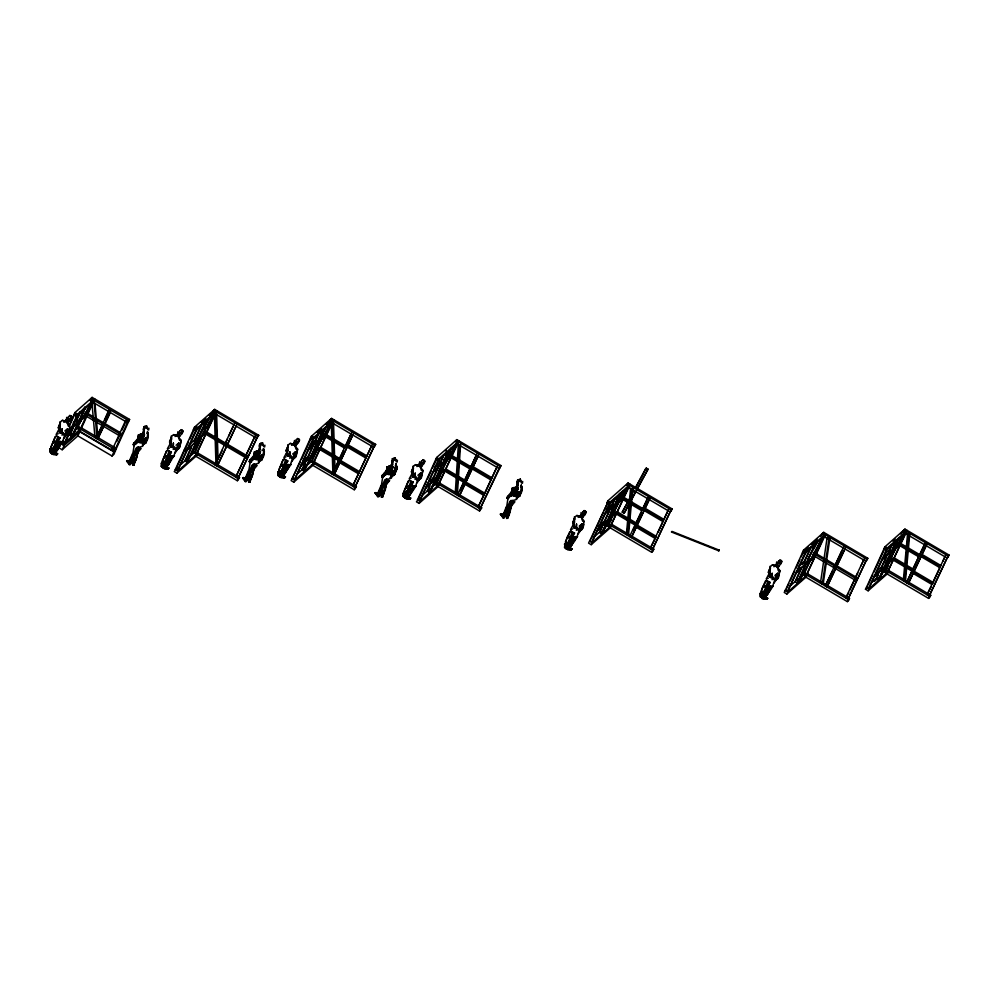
<?xml version="1.0" encoding="UTF-8"?>
<svg xmlns="http://www.w3.org/2000/svg" width="999" height="999" viewBox="0 0 999 999"><rect width="100%" height="100%" fill="white"/><g stroke="black" fill="none" stroke-linecap="round" stroke-linejoin="round"><path stroke-width="1.5" d="M56.468 453.171L56.893 454.695L51.836 453.933L52.31 453.071L55.407 452.634L57.667 453.783L56.893 454.695L53.109 454.595L52.31 453.071L52.335 450.087L56.131 442.894L55.257 441.883L56.131 442.894M170.767 460.039L168.519 464.785L166.808 464.348L166.196 465.359L166.658 466.995L168.931 468.069L168.157 468.981L164.373 468.881L163.599 464.373L167.382 457.167L166.521 456.168L167.382 457.167M281.556 476.298L284.278 476.273L284.69 477.797L279.633 477.023L280.107 476.173L283.204 475.736L285.477 476.885L284.69 477.797L280.906 477.697L280.107 476.173L280.132 473.189L283.928 465.984L283.054 464.985L283.928 465.984M409.553 497.49L409.977 499.013L404.92 498.251L405.394 497.39L408.491 496.953L410.751 498.101L409.977 499.013L406.193 498.913L405.394 497.39L405.419 494.405L409.215 487.212L408.341 486.201L409.215 487.212M570.879 548.339L571.291 549.862L566.233 549.1L572.302 541.196L571.778 540.147L574.35 538.498L572.165 537.15L574.462 533.079L572.277 534.228L572.939 535.539L569.355 542.544L569.805 547.877L572.077 548.951L571.291 549.862L567.507 549.762L566.733 545.254L570.529 538.061L569.655 537.05L570.529 538.061M766.545 597.677L766.957 599.213L761.912 598.438L762.387 597.577L765.484 597.14L767.744 598.301L766.957 599.213L763.186 599.1L762.387 597.577L762.399 594.605L766.196 587.4L765.334 586.401M129.882 461.188L126.636 460.976L129.296 464.647L130.37 464.523L129.882 461.188L126.636 460.976L127.947 462.412L128.958 462.175L132.592 455.182L134.128 445.616L133.342 444.667L137.85 442.395L140.422 437.999L145.479 438.836L148.127 437.137L147.477 431.78L148.314 435.015L145.904 440.522L145.879 442.957L143.107 444.855M261.85 450.149L263.724 450.636L264.298 451.973L261.9 457.48L261.863 459.915L259.103 461.813M395.979 463.811L396.615 469.168L395.979 463.811L396.803 467.045L394.405 472.552L394.368 474.987L390.035 477.734L394.705 473.888L396.778 468.706L393.968 470.866L388.911 470.029L386.338 474.425L381.843 476.698L382.617 477.647L381.081 487.212L377.447 494.205L376.448 494.443L375.124 493.007L378.371 493.219L378.858 496.553L377.784 496.678L375.124 493.007L378.371 493.219M521.49 489.647L519.642 496.203L516.883 498.101M53.983 453.421L55.657 452.634L56.656 450.649L55.37 451.91L54.446 450.849L56.656 450.649L55.07 453.683L53.034 452.747L52.91 450.786L54.308 449.987L58.953 437.874L60.052 437.912L57.767 441.983L59.952 443.331L57.38 444.98L57.905 446.029L52.31 453.071L56.506 454.57L57.667 453.783L55.395 452.709L54.933 451.086L55.544 450.062L57.255 450.499L59.503 445.766M166.658 466.995L166.333 467.969L163.574 467.357L166.92 466.92L167.919 464.935L166.633 466.196L165.709 465.134L167.919 464.935L166.658 466.995L168.931 468.069L167.77 468.856L163.099 468.206L169.156 460.314L168.644 459.265L171.216 457.604L169.031 456.268L171.316 452.185L169.143 453.346L169.805 454.657L165.572 464.273L164.173 465.072L164.298 467.033L165.247 467.707L168.157 468.981L167.732 467.457M281.78 476.523L283.454 475.736L284.453 473.751L283.167 475.012L282.242 473.951L284.453 473.751L282.879 476.785L280.831 475.849L280.707 473.888L282.105 473.089L286.763 460.964L287.862 461.001L285.564 465.084L287.749 466.421L285.177 468.081L285.702 469.118L280.107 476.173L284.303 477.672L285.477 476.885L283.204 475.811L282.742 474.175L283.341 473.164L285.065 473.588L287.312 468.856M412.587 490.084L408.154 498.002L405.394 497.39L410.976 490.347L410.464 489.298L413.037 487.649L410.851 486.301L413.136 482.23L412.038 482.192L407.392 494.305L405.994 495.104L406.118 497.065L409.59 498.888L410.751 498.101L408.479 497.027L408.591 493.656M764.06 597.926L765.721 597.14L766.733 595.167L765.446 596.415L764.522 595.354L766.733 595.167L765.147 598.189L762.387 597.577L767.969 590.534L767.444 589.485L770.029 587.837L767.844 586.488L770.129 582.417L769.03 582.38L764.385 594.505L762.986 595.292L763.111 597.252L766.583 599.088L767.744 598.301L765.471 597.227L765.009 595.591L765.609 594.567L767.332 595.004L769.58 590.272M54.545 446.565L52.585 448.838L53.559 450.824L53.022 451.998L50.637 452.772L50.212 448.801L51.211 447.939M165.809 460.851L163.848 463.124L164.823 465.097L164.286 466.283L161.9 467.057L161.476 463.074L163.361 461.575L162.2 461.126L166.583 450.824M282.355 469.667L280.382 471.94L281.356 473.913L280.819 475.099L278.434 475.861L278.009 471.89L279.021 471.041M407.629 490.884L405.669 493.156L406.643 495.142L406.106 496.316L403.721 497.09L403.296 493.106L405.182 491.62L404.021 491.158L408.404 480.856M565.559 545.054L564.61 543.956L566.72 546.49L565.034 547.939L564.61 543.956L566.595 544.38L565.621 543.106L564.61 543.956L565.034 547.939L567.42 547.165L567.956 545.991L566.982 544.005L568.955 541.733M764.622 591.071L762.662 593.344L763.636 595.329L763.086 596.503L760.701 597.277L760.289 593.306L762.175 591.808L761.013 591.346L765.396 581.043M53.584 447.777L53.034 452.747L55.37 451.91M281.381 470.879L280.831 475.849L283.167 475.012M406.668 492.095L406.118 497.065L409.74 494.967L406.655 494.642L407.792 493.319M567.981 542.944L567.432 547.914L570.904 549.737L572.077 548.951L569.805 547.802L573.913 540.934M765.446 596.415L763.111 597.252L763.661 592.282M59.765 430.382L58.292 427.822L59.99 423.426L59.603 432.667L63.749 434.253L64.548 435.714L62.65 441.471L57.905 446.029M171.029 444.655L169.555 442.107L171.254 437.712L170.866 446.94L175.012 448.539L175.812 449.987L173.913 455.756L169.156 460.314M287.562 453.471L286.089 450.924L287.799 446.516L287.4 455.756L291.558 457.342L292.345 458.803L290.447 464.572L285.702 469.118M415.472 464.647L418.831 466.246L420.03 462.824L418.581 465.272L415.472 464.647L413.836 465.946L411.7 470.966L411.376 472.14L413.074 467.744L412.687 476.985L416.833 478.571L417.632 480.032L415.734 485.789L410.976 490.347M574.163 525.536L572.689 522.989L574.4 518.593L574 527.834L578.159 529.42L578.958 530.881L577.047 536.638L572.302 541.196M769.517 573.801L769.842 574.887L768.356 572.327L770.067 567.932L769.667 577.172L773.825 578.758L774.625 580.219L772.726 585.988L767.969 590.534M61.975 432.742L62.125 428.808L61.975 432.742L63.749 434.253L61.913 435.127M173.239 447.015L173.389 443.094L173.239 447.015L175.012 448.539L173.177 449.413M289.772 455.831L289.922 451.91L289.772 455.831L291.558 457.342L289.71 458.229M415.06 477.06L415.209 473.126L415.06 477.06L416.833 478.571L414.997 479.445M576.373 527.909L576.523 523.976L576.373 527.909L578.159 529.42L576.311 530.294M772.052 577.247L772.202 573.326L772.052 577.247L773.825 578.758L771.977 579.645M51.836 453.933L53.022 451.998L53.284 448.339M163.099 468.206L164.548 462.624M279.633 477.023L280.819 475.099L281.094 471.441M404.92 498.251L406.106 496.316L406.368 492.657M566.233 549.1L567.42 547.165L567.694 543.506M763.361 592.844L763.086 596.503L761.912 598.438M60.402 424.213L59.865 421.84M171.666 438.486L171.129 436.126M288.199 447.302L287.675 444.93M413.486 468.531L412.949 466.158M574.8 519.38L574.275 517.007M770.466 568.718L769.942 566.346M508.179 508.079L507.929 518.256L506.73 518.406L506.231 516.97M455.232 493.444L458.366 444.33L459.777 445.154L456.643 494.268L455.232 493.444L456.043 492.732M456.83 480.457L457.142 475.599L446.203 469.168L444.83 471.116L456.231 477.834L457.043 477.122L445.641 470.404L444.83 471.116M457.704 466.645L458.004 462.038M458.791 449.762L459.078 445.154M460.576 444.443L457.442 493.556L456.643 494.268M132.455 463.711L132.954 465.147L134.153 464.997L134.116 457.742L132.168 462.699L131.156 461.151L135.052 462.162L139.098 448.189M248.451 480.681L248.951 482.105L250.15 481.968L250.112 474.7L248.152 479.657L247.153 478.109L251.036 479.12L255.095 465.147M257.28 451.61L254.458 451.823L253.933 456.88L256.019 459.503L258.753 460.239M380.944 495.741L381.443 497.177L382.654 497.027L382.617 489.772L380.656 494.73L379.645 493.181L383.541 494.193L387.587 480.219M391.246 472.177L386.426 471.94L386.963 466.883L389.772 466.683M516.533 496.528L512.137 495.492L511.713 493.169L512.237 488.111L516.471 487.799M133.866 444.617C134.028 441.021 139.51 438.561 140.422 434.19L137.375 440.709L134.39 442.882L134.365 444.592L134.678 443.169L135.502 443.156L134.365 444.592L135.652 444.343L134.316 444.33L134.678 443.169L134.316 444.33M250.299 461.288L250.674 460.127L250.299 461.288L251.636 461.301L250.362 461.55L251.486 460.114L250.674 460.127L250.362 461.55L250.387 459.84L253.371 457.667L256.406 451.148C255.507 455.519 250.025 457.979 249.862 461.575L251.461 462.225M382.355 476.648C382.517 473.051 388.012 470.591 388.911 466.221L387.899 466.933L387.712 470.904L389.76 471.628L391.433 470.629L394.642 470.591L393.169 470.766M507.642 497.877C507.804 494.268 513.286 491.82 514.185 487.45L513.174 488.161L512.999 492.132L515.047 492.857L516.708 491.845L519.93 491.808L521.903 490.384L517.47 494.78L514.735 494.917L519.93 491.808L514.198 491.246L511.625 495.641L507.117 497.914L507.904 498.863L506.368 508.441L507.142 506.98M147.34 437.837L147.64 433.566L146.828 433.316M252.66 465.559L247.427 477.884L246.129 479.57L245.866 478.146L242.72 477.659L243.943 479.37L245.866 478.146L248.576 472.152L250.125 462.574L249.338 461.625L253.846 459.353L256.418 454.957L261.476 455.794L263.324 454.795L263.636 450.524M395.829 469.867L396.128 465.596M521.103 491.096L521.253 485.039L522.14 488.061L521.903 490.384L521.253 485.039M163.848 465.522L161.9 467.057L161.214 466.333L161.476 463.074L162.425 463.711M405.669 495.554L403.721 497.09L403.034 496.366L403.296 493.106L404.245 493.756M63.948 438.586L67.195 433.841L67.595 428.733L64.81 430.969M175.212 452.872L178.459 448.114L178.858 443.007L176.074 445.242M291.745 461.688L294.992 456.93L295.404 451.823L292.62 454.058M417.033 482.904L420.279 478.159L420.679 473.051L417.894 475.287M578.346 533.753L581.593 529.008L582.005 523.901L579.22 526.136M774.025 583.091L777.272 578.346L777.672 573.239L774.887 575.474M69.505 429.295L68.407 433.179L64.51 435.239L67.757 434.253L69.281 429.495L69.83 426.073L67.507 422.989L68.269 416.758M175.774 449.525L179.021 448.526L180.544 443.781L181.094 440.347L178.759 437.275L179.533 431.044M297.477 443.606L295.304 446.091L294.805 443.918L293.544 445.03L293.306 444.056L294.742 441.595L294.318 444.006L296.104 449.2L297.64 449.163L296.204 456.268L293.519 458.566L295.567 457.342L297.64 449.163L295.304 446.091L296.079 439.86M418.206 465.284L419.468 464.26L421.391 470.417L422.914 470.392L421.491 477.497L417.594 479.557L418.806 479.782L420.841 478.571L422.914 470.392L420.591 467.307L421.353 461.076M583.916 524.463L582.804 528.346L580.119 530.631L582.167 529.42L584.24 521.241L581.905 518.156L582.679 511.925M776.46 564.447C775.074 566.945 768.93 563.711 775.199 565.471L776.46 564.447L778.383 570.604L779.907 570.579L778.471 577.684L775.786 579.982L777.834 578.758L779.907 570.579L777.572 567.494L778.346 561.263M626.41 534.178L630.581 488.299L631.967 489.123L627.809 535.002L626.41 534.178L627.222 533.466M627.497 530.407L627.921 525.824M628.471 519.705L628.883 515.109M629.582 507.467L629.857 504.408M630.556 496.765L631.106 490.646M632.779 488.411L628.608 534.29L627.809 535.002M909.702 534.515L905.531 580.394L904.732 581.106L903.333 580.294L907.504 534.415L908.303 533.703M904.282 578.046L904.557 574.987M893.98 559.365L893.168 560.077L904.557 566.783L905.506 564.572L894.542 558.116L893.73 558.841L904.694 565.297L905.506 564.572M906.23 556.643L906.642 552.047M907.342 544.405L907.891 538.286M904.732 581.106L908.89 535.227L907.504 534.415M134.128 445.616L134.59 444.043M250.125 462.574L250.587 461.001M382.617 477.647L383.179 475.199L383.991 475.187L382.118 477.497L385.127 473.014M507.904 498.863L508.454 496.416L509.278 496.403L507.405 498.713L508.828 496.053L509.952 496.041M250.25 473.239L250.537 470.329M761.226 593.943L760.289 593.306L760.027 596.553L760.701 597.277L762.662 595.754M263.324 454.795L264.36 451.773L263.474 448.738L264.36 451.773M133.579 443.181L133.342 444.667L136.676 442.22L139.398 434.902L143.981 433.179L143.819 426.823L144.843 426.473L145.904 428.271L147.49 427.897L146.553 425.836L143.819 426.823M382.068 475.212L381.843 476.698L385.164 474.25L387.899 466.933L392.47 465.209L392.307 458.853L393.331 458.504L394.393 460.302L395.991 459.927L395.042 457.867L392.307 458.853M148.314 435.015L147.952 438.436L145.879 442.957L146.965 438.349L148.277 436.675L147.477 431.78M264.298 451.973L263.948 455.394L261.863 459.915L262.949 455.307L264.273 453.633L263.474 448.738M394.917 467.157L396.803 467.045L396.441 470.467L394.368 474.987L394.705 473.888M55.07 453.683L54.933 451.086L50.212 448.801L49.95 452.048L50.637 452.772L53.571 450.474L52.185 449.637L53.571 450.474M282.879 476.785L282.742 474.175L278.009 471.89L277.747 475.137L278.434 475.861L281.368 473.576L279.995 472.739L281.368 473.576M408.154 498.002L408.017 495.404L403.296 493.106M765.147 598.189L765.009 595.591M133.342 444.667L138.037 441.895L140.422 437.999M249.575 460.139L249.338 461.625L254.033 458.853L256.418 454.957M381.843 476.698L386.538 473.926L388.911 470.029M507.355 496.428L507.117 497.914L511.813 495.142L514.198 491.246M148.926 428.209L148.664 430.032L147.627 429.657L147.49 427.897M264.922 445.167L264.66 446.99L263.611 446.615L262.55 442.794L259.802 443.781L259.191 446.004L260.215 449.45M397.427 460.239L397.152 462.062L396.116 461.688L395.991 459.927M522.702 481.456L522.44 483.279L521.403 482.904L520.329 479.083L517.594 480.069L516.97 482.292L517.994 485.739L516.421 486.813L517.869 484.365M822.302 583.953L828.82 539.46L829.844 538.561L823.326 583.054L822.302 583.953L820.479 582.879L826.997 538.386L828.009 537.487M143.282 442.882L145.167 440.684L145.604 437.749M259.278 459.84L261.164 457.642L261.588 454.72M513.798 501.411C510.252 506.093 510.914 512.325 507.992 517.407L506.73 518.406M70.417 419.992L71.641 417.407L71.091 415.934L70.467 418.918L68.494 418.306M145.642 442.22L145.904 440.522L145.167 440.684M181.681 434.278L182.904 431.693L182.355 430.219L181.731 433.204L179.758 432.592M261.638 459.178L261.9 457.48L261.164 457.642M298.226 443.094L299.438 440.497L298.888 439.036L298.264 442.02L296.303 441.408M394.13 474.25L394.405 472.552L390.834 476.011L391.496 475.274M423.501 464.31L424.725 461.725L424.175 460.252L423.551 463.236L421.578 462.624M519.418 495.467L519.68 493.768L517.057 496.128M584.827 515.159L586.038 512.574L585.489 511.101L584.865 514.085L582.904 513.474M780.494 564.497L781.705 561.913L781.168 560.439L780.531 563.436L778.571 562.812M164.847 462.062L164.298 467.033L166.633 466.196M66.658 417.37L66.521 420.904L68.307 426.098L69.393 426.348M177.922 431.655L177.785 435.189L179.57 440.384L181.094 440.347L179.67 447.465L176.698 449.65M294.455 440.472L294.318 444.006L295.304 446.091M419.742 461.688C418.643 464.21 420.616 470.317 422.752 464.822M581.056 512.537L580.918 516.071L582.704 521.266L583.803 521.515M776.735 561.875C775.624 564.41 777.609 570.516 779.744 565.009M52.348 452.297L53.022 449.475M280.157 475.399L280.831 472.577M566.758 547.464L567.607 546.116L567.432 544.642L566.595 544.805L567.969 545.641L567.432 544.642M141.284 434.652L138.461 434.852L137.937 439.91L142.757 440.147M387.05 468.618L386.426 471.94L386.963 466.883L387.712 468.156L389.747 466.483M510.039 495.467L511.713 493.169L512.237 488.111L512.999 489.373L517.757 486.426L518.194 482.717L517.282 481.343L518.531 479.832M508.266 516.296L511.75 504.27M259.465 447.29L260.751 443.544L262.3 443.856L262.55 442.794M129.071 462.849L130.37 464.523L135.852 453.509L136.875 448.476M245.866 478.146L242.632 477.934L245.292 481.605L246.353 481.481L249.912 475.137L252.872 465.434M377.56 494.88L378.858 496.553L382.417 490.209L385.626 479.233M502.847 516.108L504.133 517.769L507.692 511.426L510.901 500.462L508.091 508.841L503.908 515.859L504.133 517.769L503.071 517.894L500.412 514.223L503.646 514.435L503.908 515.859L500.499 513.948M57.255 450.499L57.767 448.052L63.224 441.271L60.265 443.544M168.519 464.785L169.031 462.325L174.488 455.544L172.515 457.067M285.065 473.588L285.564 471.141M520.604 486.575L522.09 488.261L521.728 491.683L519.642 496.203L520.741 491.595L518.456 491.983M52.148 452.122L50.712 448.276L55.145 437.2L56.456 435.851L60.052 437.912M161.476 463.074L163.411 466.396L164.136 464.597M279.957 475.212L278.521 471.366L282.942 460.289L284.253 458.953L287.862 461.001M413.136 482.23L409.54 480.169L408.229 481.518L403.796 492.594L405.432 496.615M566.558 547.29L566.72 546.49M762.424 596.803L760.289 593.306M146.965 438.349L140.959 441.658L143.694 441.533L146.965 438.349L144.218 440.359L143.019 445.904M262.949 455.307L256.943 458.628L259.69 458.491L262.949 455.307L260.215 457.317L259.003 462.874M395.454 470.379L389.448 473.688L392.182 473.563L395.454 470.379L392.707 472.39L391.508 477.934M520.741 491.595L517.994 493.618L516.795 499.163M143.469 430.332L144.53 427.747L143.194 429.046L144.218 432.492M146.553 425.836L146.304 426.898L144.755 426.585M391.958 462.362L393.019 459.777L391.683 461.076L392.719 464.523M395.042 457.867L394.805 458.928L393.256 458.616M517.245 483.578L517.719 481.53M520.079 480.157L520.329 479.083M57.767 441.983L58.441 439.21M169.031 456.268L169.705 453.484M285.564 465.084L286.251 462.3M410.851 486.301L411.526 483.528M572.165 537.15L572.852 534.365M767.844 586.488L768.518 583.716M132.954 465.147L134.216 464.16L139.236 447.952M248.951 482.105L250.212 481.118L255.22 464.91M381.443 497.177L382.704 496.191L387.724 479.982M509.178 513.523L508.541 515.684L511.513 505.094M134.877 443.494L134.39 442.882L134.803 443.756L133.629 445.467L134.253 444.305M250.861 460.452L250.387 459.84L250.799 460.714L249.625 462.425L250.25 461.263M507.892 510.988L505.944 515.946L504.932 514.398L508.828 515.409M142.283 444.93L144.755 442.707L145.767 438.948M258.266 461.888L260.751 459.665L261.763 455.906M393.244 474.737L394.268 470.979M516.058 498.176L518.531 495.954L519.542 492.195M569.717 531.705L565.347 542.007L566.495 542.469M58.292 427.822L60.752 421.628L62.388 420.329L65.497 420.954L66.945 418.506L65.747 421.928L62.388 420.329M169.555 442.107L172.015 435.901L173.651 434.615L176.761 435.239L178.209 432.779L177.01 436.213L173.651 434.615M286.089 450.924L288.549 444.717L290.185 443.419L293.306 444.056L294.181 443.032L292.919 444.056L290.185 443.419M572.689 522.989L575.149 516.795L576.785 515.496L579.907 516.121L580.781 515.097L581.905 518.156L584.078 515.671M768.356 572.327L770.828 566.133L772.452 564.835M69.668 420.504L67.345 422.852L70.255 418.181M136.513 456.531L135.864 453.434L140.359 448.688L138.299 447.227L129.296 464.647L127.422 460.477M180.931 434.79L178.759 437.275L179.857 435.302M181.206 433.466L181.518 432.467M252.497 473.489L251.86 470.392L256.343 465.646L254.295 464.185L245.292 481.605L243.406 477.447M295.142 445.954L297.739 442.282M385.002 488.561L384.353 485.464L388.848 480.706L386.788 479.258L377.784 496.678L375.911 492.507M420.591 467.307L421.678 465.334M423.027 463.499L423.339 462.5M510.277 509.777L509.64 506.68L514.135 501.935L512.075 500.474L503.071 517.894L501.198 513.736M584.34 514.348L581.905 518.156M777.572 567.494L778.671 565.521M780.019 563.698L780.331 562.699M141.146 448.526L137.375 452.959L135.864 453.434L138.299 447.227M251.835 470.479L254.295 464.185M384.34 485.539L386.788 479.258M509.627 506.768L512.075 500.474M166.333 467.969L166.196 465.359L162.313 463.761L161.975 462.549L166.408 451.473L167.72 450.137L171.316 452.185M569.767 547.077L568.843 546.016L571.053 545.816L567.432 547.914L567.969 545.491L571.053 545.816L570.054 547.802L566.708 548.239L569.48 548.851L569.343 546.241L565.446 544.655L566.833 538.049L570.854 531.018L574.462 533.079M136.663 448.601L134.328 455.594L130.132 462.612M382.817 487.624L384.69 482.03M569.48 548.851L569.805 547.877M59.441 429.295L59.99 423.426M170.704 443.568L171.428 441.421L167.382 448.763L169.518 448.002M287.237 452.385L287.799 446.516M412.525 473.613L413.261 471.453L409.203 478.796L411.338 478.034M58.541 440.372L54.945 447.377M144.48 434.752L143.644 436.875L144.48 434.752L143.307 434.328L141.346 436.526L141.646 438.037L142.944 438.598L146.154 438.561L144.68 438.736M169.805 454.657L166.209 461.65M260.464 451.71L259.64 453.833L260.464 451.71L259.29 451.286L257.33 453.484L257.63 454.995L258.928 455.556L262.15 455.519L260.677 455.694M286.338 463.474L282.754 470.467M392.969 466.783L392.145 468.906L392.969 466.783L391.795 466.358L389.835 468.556L390.134 470.067L391.433 470.629M411.625 484.69L408.029 491.695M518.256 487.999L517.42 490.134L518.256 487.999L517.082 487.574L515.109 489.772L515.422 491.283L516.708 491.845M572.939 535.539L569.355 542.544M768.618 584.877L765.022 591.883M67.595 429.757L65.996 432.992M136.613 450.611L137.825 447.34L137.125 447.215M252.61 467.569L253.808 464.31L253.122 464.173M293.793 456.093L295.829 451.673M385.102 482.642L386.313 479.37M510.389 503.858L511.6 500.599M580.394 528.159L582.429 523.738M143.157 437.587L143.694 441.083L142.832 443.381L138.362 442.232M258.816 460.339L259.678 458.042L259.141 454.545M391.321 475.412L392.182 473.114M132.517 453.558L128.958 462.175M248.514 470.517L244.955 479.133M381.006 485.589L377.447 494.205M506.293 506.805L503.334 514.423L501.723 515.659L500.412 514.223L503.646 514.435L505.819 509.64M56.456 435.851L57.73 437.15L56.031 441.496L53.846 443.007M167.72 450.137L168.993 451.436L167.295 455.781L165.11 457.292M284.253 458.953L285.539 460.252L283.828 464.597L281.643 466.108M409.54 480.169L410.814 481.468L409.115 485.814L406.93 487.325M570.854 531.018L572.14 532.317L570.429 536.663L568.256 538.174M760.776 594.567L762.512 587.387L766.533 580.369L767.806 581.668L766.108 586.001L763.923 587.524M134.166 458.953L133.054 461.725L133.916 461.213L132.168 462.699M250.162 475.911L249.051 478.683L249.9 478.171L248.152 479.657M382.654 490.984L381.556 493.756L382.405 493.244L380.656 494.73M507.942 512.212L506.83 514.972L507.692 514.46L505.944 515.946M142.283 434.165L144.418 429.47L141.346 436.526L142.033 438.224L144.356 435.089L143.307 434.328L144.356 435.089L142.033 438.224M260.514 444.705L259.503 445.054L260.402 446.428L257.33 453.484L258.029 455.182L260.352 452.048L259.29 451.286L260.352 452.048L258.029 455.182M390.784 466.196L392.907 461.501L389.835 468.556L390.522 470.254L392.844 467.12L391.795 466.358L392.844 467.12L390.522 470.254M516.058 487.425L518.194 482.717L515.109 489.772L515.809 491.471L518.131 488.336L517.082 487.574L518.131 488.336L515.809 491.471M383.079 476.073L384.14 476.373L382.854 476.623L382.442 475.449L383.179 475.199L382.854 476.623L382.892 474.912L385.876 472.739L387.987 469.205M508.366 497.29L509.415 497.589L508.141 497.839L507.729 496.678L508.454 496.416L508.141 497.839L508.166 496.128L511.151 493.956L513.274 490.422M55.32 436.538L50.937 446.84M278.746 469.942L283.117 459.64M143.694 441.533L144.218 440.359M259.69 458.491L260.215 457.317M392.182 473.563L392.707 472.39M517.47 494.78L517.994 493.618M258.279 451.123L260.402 446.428L259.965 450.137L255.394 451.873L252.66 459.178L249.338 461.625M141.246 434.453L139.223 436.126L138.461 434.852L137.937 439.91L138.561 436.588M258.741 457.105L253.933 456.88L254.458 451.823L255.22 453.084L257.243 451.423M511.713 493.169L513.798 495.791L511.401 491.895L512.325 489.835M61.713 441.583L60.764 443.656L64.073 445.604L79.758 431.743L113.911 451.848L115.434 450.512L129.595 419.443L92.12 397.39L74.925 412.587L68.819 425.999M69.83 425.099L74.351 415.184M63.187 443.094L64.273 441.758L63.187 443.094L62.525 442.707L63.611 441.358M75.737 415.547L76.823 414.21L75.737 415.547L75.075 415.159L76.161 413.823M89.96 400.537L90.434 399.5L93.082 401.061L94.768 398.951L77.572 414.148L63.412 445.217L80.607 430.02M69.918 428.896L70.679 429.358L71.441 427.697L78.521 421.441L76.311 420.142L73.277 422.827M65.372 442.245L77.635 415.322M58.879 447.802L62.188 449.75L64.073 445.604M74.326 424.513L69.805 434.428L72.003 435.726L92.17 401.835L73.614 433.266M75.612 421.678L80.132 411.763M73.202 428.047L70.617 433.716L67.782 436.226M76.424 420.966L79.658 413.873M73.277 434.615L72.502 434.153L70.954 435.901L70.292 435.514L71.391 434.178L71.104 434.79L72.815 435.015L85.09 408.091L84.603 407.018M70.954 435.901L72.502 434.153M77.085 420.591C80.32 426.885 74.213 419.967 79.333 420.729L82.63 417.807L80.42 416.508M78.559 420.267L77.497 422.19M72.003 435.726L85.09 408.091M81.081 428.983L79.87 430.057L77.223 428.496L82.168 417.632M90.434 399.5L92.12 397.39M78.184 428.534L79.333 427.16L78.184 428.534L78.846 428.921L79.683 427.809L80.894 428.521M78.846 428.921L79.683 427.809M91.708 402.235L90.934 401.785L92.233 400.262L94.093 401.361L96.766 436.176L97.777 435.277L94.955 403.134M80.919 418.194L82.355 419.043C85.127 418.831 85.552 413.199 87.712 413.961M87.05 413.574L85.989 415.497L86.651 415.896L87.413 414.235L86.751 413.848M94.143 419.855L93.481 420.429L86.301 416.208L88.062 413.648L93.057 416.595M110.365 412.562L97.727 438.961L94.967 437.325L92.02 403.658L92.807 401.91L93.819 402.51M81.206 428.259L80.919 428.883M62.188 449.75L77.872 435.889L79.758 431.743M64.361 443.144L81.556 427.947L86.676 416.708M87.313 415.309L92.545 403.833M97.727 438.961L110.639 411.101L108.879 410.065L96.341 437.962M97.627 435.614L101.498 427.11M102.735 424.388L103.496 422.739L96.304 418.506L95.292 419.393L102.485 423.626L103.496 422.739M104.733 420.017L108.604 411.513M103.496 423.701L102.835 423.314L102.085 424.975L102.747 425.362L103.796 423.439M103.933 423.963L104.595 424.35L103.846 426.011L103.184 425.624L103.933 423.963L104.907 424.088M98.389 438.374L97.802 439.26L98.089 438.648L95.317 437.013L95.704 437.574M125.225 421.291L112.962 448.214L114.173 447.14M113.349 448.563L113.936 447.677L115.697 448.713L115.11 449.6L77.697 427.46M116.758 441.471L120.629 432.979M121.915 430.144L125.15 423.052M77.872 435.889L112.025 455.994L113.911 451.848M128.371 420.517L114.223 451.585L79.396 431.093L93.556 400.025L128.371 420.517L129.595 419.443M115.434 450.512L114.048 454.208L112.025 455.994M177.422 467.52L174.238 471.578L176.885 473.126L197.115 455.244M216.795 464.21L218.232 464.385L215.984 464.922L214.335 412.687L216.583 412.15L195.692 430.619L193.494 429.32L194.43 427.26L214.673 409.378L258.741 435.314L256.793 438.286L214.048 413.124M176.398 468.431L188.386 442.107M189.648 439.335L193.444 431.019M186.114 450.799L206.306 432.217L186.114 450.799L184.353 449.762M195.891 430.444L193.694 429.145L175.387 469.318L177.585 470.616L196.641 428.546L216.87 410.676L215.934 412.737M176.885 473.126L177.822 471.053L198.064 453.184M196.903 429.545L177.585 470.616M191.833 445.679L184.89 460.926L187.1 462.212L206.418 421.141M193.731 441.521L201.935 423.514M191.583 447.552L185.901 460.027L180.794 464.535M194.743 440.634L201.061 426.773M187.1 462.212L205.407 422.04M201.985 435.889L194.405 452.522L196.603 453.808L215.297 414.123M203.247 433.116L205.769 427.584M212.712 412.337L213.661 410.264L257.73 436.213L258.741 435.314M201.099 439.148L195.417 451.623L189.798 456.593M214.673 409.378L213.724 411.451L209.228 415.422M196.603 453.808L214.922 413.636M236.014 426.323L217.32 466.009L215.122 464.71L234.44 423.638M218.656 458.279L222.44 449.962M225.599 443.032L227.497 438.873M228.759 436.113L233.179 426.411M217.32 466.009L236.651 424.937M257.73 436.213L238.037 478.209L235.839 476.91L255.157 435.839M254.52 437.225L235.839 476.91M247.465 457.18L204.708 432.018L204.133 433.254L246.89 458.429L248.264 456.468L206.855 432.092M238.037 478.209L257.355 437.137M194.593 455.556L237.337 480.719L239.498 477.572L196.753 452.41M248.264 456.468L246.89 458.429M239.498 477.572L237.337 480.719M313.823 438.586L294.505 479.657L292.295 478.359L311.351 436.288L331.581 418.406L375.661 444.355L374.712 446.428L373.701 447.327L330.956 422.165M300.249 462.225L292.295 478.359M301.511 459.453L310.989 438.673M294.505 479.657L313.549 437.587L333.791 419.705M294.742 480.094L292.095 478.533L291.146 480.606L293.793 482.167L294.742 480.094L314.972 462.212M305.694 461.55L301.91 469.867L304.108 471.166L323.226 430.269M318.956 432.455L307.38 457.867L305.232 459.765M302.722 469.155L305.244 463.611M307.767 458.066L313.449 445.604M315.347 441.446L317.869 435.901M303.646 460.414L307.942 456.618L309.702 457.654L300.537 466.496M309.79 445.529L315.16 440.784L316.92 441.82L307.754 450.661M304.108 471.166L322.427 430.981M316.371 450.474L311.313 461.55L313.524 462.849L332.205 423.164M317.307 448.389L321.416 439.385M323.089 435.726L323.651 434.49L319.355 438.286M329.633 421.378L330.569 419.305L374.65 445.254L375.661 444.355M316.121 452.347L312.325 460.664L306.705 465.621M331.581 418.406L330.644 420.479L326.136 424.45M314.66 450L317.882 447.152L319.643 448.189L310.477 457.03M313.524 462.849L331.83 422.677M339.26 459.827L338.449 460.539L319.717 449.513L321.091 447.552L339.822 458.578L339.023 459.303L320.292 448.264M342.357 445.591L345.03 447.165L344.218 447.877L325.487 436.85L326.061 435.601L326.86 434.89L345.604 445.916M352.709 435.227L334.016 474.912L332.255 473.876L351.573 432.804M335.789 467.445L338.311 461.9M339.573 459.128L343.369 450.811M345.267 446.665L350.949 434.19M334.016 474.912L353.334 433.841M374.65 445.254L354.957 487.237L352.747 485.939L372.065 444.867M371.441 446.253L352.747 485.939M354.957 487.237L374.275 446.166M311.501 464.585L354.245 489.747L356.406 486.6L313.661 461.451M356.406 486.6L354.245 489.747M419.63 497.777L416.433 501.835L419.081 503.384L438.099 486.575L439.048 484.515L480.469 508.903L481.693 507.829L440.259 483.441L420.017 501.311L419.081 503.384M456.243 443.381L498.988 468.543L499.999 467.644L500.949 465.571L456.868 439.635L436.625 457.517L417.582 499.575L419.78 500.874L439.11 459.802M418.593 498.688L426.161 482.067M427.435 479.295L431.218 470.979M432.48 468.206L436.263 459.89M419.78 500.874L438.836 458.803L459.065 440.934L458.603 441.958L457.579 442.857L455.382 441.558L456.868 439.635M438.698 465.234L440.097 462.175L435.689 459.577M438.561 466.146L427.185 491.083L429.395 492.382L448.514 451.498M443.606 455.069L439.585 463.886L437.437 465.784M427.997 490.372L429.895 486.213M432.417 480.669L438.099 468.206M440.621 462.662L443.156 457.117M434.865 479.145L425.699 487.987L434.865 479.145L433.104 478.109L427.734 482.854M441.92 463.686L432.754 472.527L441.92 463.686L440.147 462.649L434.777 467.395M429.395 492.382L447.702 452.21M435.452 485.027L437.137 482.917L439.785 484.478L440.259 483.441M446.703 460.601L436.6 482.779L438.798 484.065L458.129 442.994L437.887 460.876M436.663 483.953L437.137 482.917M440.771 474.95L437.612 481.88L431.993 486.85M440.984 470.529L442.982 468.756L444.755 469.792L438.948 475.661M449.088 455.369L450.849 456.406L447.377 460.227M438.798 484.065L458.054 441.82M458.079 460.751L457.28 461.463L450.924 457.729L452.31 455.769L458.179 459.228L457.367 459.94L451.498 456.481M477.984 456.456L459.303 496.141L457.542 495.104L476.86 454.021M460.439 490.047L464.235 481.73M464.373 481.431L458.441 477.947L457.629 478.658L463.561 482.142L464.935 480.194L458.541 476.423L457.729 477.147L464.123 480.906L464.935 480.194M465.497 478.971L476.223 455.407M459.303 496.141L478.621 455.069M500.949 465.571L480.232 508.466L478.034 507.167L497.352 466.096M484.09 495.192L478.034 507.167M465.659 483.504L464.847 484.215L483.578 495.254L484.965 493.294L466.221 482.267L465.422 482.979L484.153 494.006L484.965 493.294M485.364 492.42L496.091 468.868M480.232 508.466L499.562 467.395M436.788 485.814L479.532 510.976L480.469 508.903M481.693 507.829L479.532 510.976M627.434 486.75L670.167 511.913L671.178 511.013L672.127 508.941L628.046 482.992L607.817 500.874L606.868 502.947L609.078 504.245L629.308 486.363L610.938 525.362L608.728 524.063L612.587 515.596M610.289 503.171L591.908 542.17L589.71 540.871L608.091 501.873L604.233 510.339M591.358 538.573L602.934 513.161M591.908 542.17L610.014 502.172L630.257 484.29L628.771 486.226L626.573 484.927L627.584 484.028L629.782 485.327M592.145 542.607L589.51 541.058L588.561 543.131L591.208 544.68L592.145 542.607L612.387 524.737L653.821 549.125L652.871 551.198L651.66 552.26L608.915 527.11M602.534 525.324L599.325 532.38L601.523 533.678L619.705 494.855M603.821 522.502L610.252 508.391M611.538 505.569L614.76 498.513M602.06 527.435L600.124 531.668L602.335 532.966M604.632 521.79L609.777 510.501M612.35 504.857L614.922 499.213M599.063 525.911L604.432 521.166L606.193 522.202L597.027 531.043M606.768 509.003L612.137 504.258L613.898 505.294L604.732 514.135M611.763 510.801L614.198 505.457M616.633 500.099L619.692 493.406M601.523 533.678L618.893 495.579M607.579 526.323L609.74 523.176L605.244 527.147M613.836 512.849L620.304 498.663M621.59 495.841L623.526 491.608M610.389 521.765L611.675 518.943M627.11 485.064L628.046 482.992M611.388 514.273L614.41 511.613L616.171 512.649L610.377 518.506M620.978 497.177L622.752 498.214L619.243 502.06M610.938 525.362L629.245 485.189L671.116 509.84L672.127 508.941M608.054 525.287L610.701 526.835L612.387 524.737M631.43 537.437L649.812 498.426L631.43 537.437L629.67 536.388L648.039 497.39M633.254 529.857L640.971 512.912M642.257 510.089L646.753 500.212M671.116 509.84L652.359 549.762L650.162 548.463L668.543 509.453M636.987 526.56L636.176 527.272L654.907 538.299L656.281 536.351L637.549 525.324L636.738 526.036L655.481 537.062M663.186 520.154L644.455 509.115L645.267 508.404L663.998 519.43L662.612 521.391L643.88 510.364L644.692 509.652M655.032 539.098L650.162 548.463M658.254 532.042L662.749 522.165M664.035 519.343L667.894 510.864M652.359 549.762L670.741 510.751M651.66 552.26L653.821 549.125M824.987 535.701L804.744 553.583L802.547 552.285L803.483 550.224L823.725 532.342L867.806 558.291L866.857 560.352L865.846 561.251L823.975 536.6M805.968 552.509L787.587 591.52L785.376 590.222L802.746 552.11L804.944 553.409M787.037 587.912L788.96 583.678M790.246 580.856L794.754 570.978M796.041 568.156L799.899 559.69M801.186 556.868L803.758 551.223M787.587 591.52L805.694 551.523L824.912 534.527L806.605 574.712L804.407 573.414L810.838 559.303M787.824 591.957L785.177 590.397L784.24 592.469L786.875 594.03L787.824 591.957L808.054 574.075L849.487 598.463L848.551 600.536L847.327 601.61L804.595 576.448M801.423 567.607L794.992 581.73L797.202 583.016L815.371 544.205M803.358 563.374L811.076 546.441M800.948 569.717L795.803 581.006L789.672 586.425M804.158 562.662L809.952 549.962M797.202 583.016L814.56 544.917M812.761 555.069L814.048 552.235M822.239 534.265L823.251 533.379L825.461 534.677L824.437 535.564L822.239 534.265L822.714 533.229L866.795 559.178L867.806 558.291M808.054 574.075L806.368 576.186L803.733 574.625L805.419 572.514L802.035 575.499M823.725 532.342L820.529 536.401M855.256 576.648L816.021 553.546L815.009 554.433L814.247 556.093L854.807 579.969L855.818 579.07M815.971 554.557L815.209 556.218L796.603 572.664L797.352 571.003L815.971 554.557L813.76 553.259M825.461 534.677L806.605 574.712M827.097 586.775L845.479 547.777L827.097 586.775L825.336 585.739L843.718 546.74M832.779 570.729L825.336 585.739M834.714 566.495L841.782 550.973M866.795 559.178L848.039 599.1L845.828 597.802L864.21 558.803M848.775 592.669L845.828 597.802M850.062 589.847L857.779 572.914M861.001 565.859L863.573 560.214M854.807 579.969L856.568 577.41M848.039 599.1L866.42 560.102M847.327 601.61L849.487 598.463M930.743 595.229L929.532 596.303L888.099 571.915L887.149 573.988L868.131 590.796L865.484 589.235L866.433 587.162L869.068 588.723L889.31 570.841L930.743 595.229L929.794 597.302L928.583 598.376L885.838 573.214M895.941 547.602L885.651 570.179L887.849 571.478L906.23 532.479L886.001 550.362L883.79 549.063L884.739 546.99L904.969 529.108L949.05 555.057L948.101 557.13L947.089 558.016L904.357 532.854M866.633 586.987L883.99 548.876L886.2 550.174L868.83 588.286L866.633 586.987L867.644 586.088M868.281 584.677L872.789 574.8M874.075 571.977L883.715 550.811M886.001 550.362L886.937 548.289L907.179 530.407L905.693 532.33L903.483 531.043L903.021 532.067M868.131 590.796L869.068 588.723M887.212 549.288L868.83 588.286M879.457 571.44L876.235 578.496L878.446 579.795L896.615 540.971M880.743 568.618L887.174 554.495M888.461 551.673L891.682 544.617M878.333 574.962L877.047 577.784L879.257 579.07M881.555 567.894L886.7 556.605M889.272 550.961L891.845 545.317M877.06 571.078L881.355 567.282L883.116 568.319L873.95 577.16M884.764 554.158L889.06 550.362L890.821 551.398L881.655 560.239M878.446 579.795L895.816 541.683M884.502 572.427L886.188 570.317L888.835 571.878L889.31 570.841M897.339 544.53L897.901 543.294L899.662 544.33L896.165 548.164M885.713 571.353L888.598 565.047M904.969 529.108L900.761 534.065M888.311 560.389L891.333 557.717L893.094 558.753L887.299 564.622M887.849 571.478L906.168 531.293L948.039 555.943L949.05 555.057M908.353 583.541L926.735 544.542L908.353 583.541L906.592 582.504L924.962 543.506M906.767 566.895L905.956 567.607L911.9 571.103L913.273 569.155L906.892 565.397L906.093 566.108L912.474 569.867M908.341 549.525L907.529 550.237L918.481 556.68L919.854 554.72L908.478 548.026L907.666 548.738L919.043 555.432M924.325 544.917L906.592 582.504M932.641 583.703L931.83 584.415L913.098 573.389L913.66 572.14L914.472 571.428L933.203 582.454L939.672 568.269M920.803 556.48L922.177 554.52L940.921 565.546L939.535 567.507L920.803 556.48L921.615 555.756M948.039 555.943L929.282 595.866L927.084 594.567L945.466 555.569M931.83 584.415L933.203 582.454M931.305 586.613L927.084 594.567M942.894 561.213L944.817 556.98M929.282 595.866L947.664 556.868M928.583 598.376L929.532 596.303M129.895 462.075L136.201 448.064L142.245 446.416M245.891 479.033L252.198 465.022L258.229 463.374M378.384 494.105L384.69 480.094L390.734 478.446M503.671 515.322L509.977 501.311L516.008 499.662M507.117 497.914L510.452 495.467L513.174 488.161L515.022 487.712M579.77 527.522L581.006 525.049M775.449 576.86L776.685 574.388M407.068 497.739L408.741 496.953L409.74 494.967L407.53 495.167L408.454 496.228M64.548 435.714L67.595 428.733M175.812 449.987L178.858 443.007M292.345 458.803L295.404 451.823M417.632 480.032L420.679 473.051M578.958 530.881L582.005 523.901M774.625 580.219L777.672 573.239M808.004 559.215L817.382 541.383M813.885 548.876L816.77 543.394M797.19 579.782L799.4 581.081L821.74 538.573M822.577 537.837L799.4 581.081M132.592 455.182L133.367 453.733M248.576 472.152L249.363 470.691M610.589 513.174L615.322 504.408M616.708 501.823L622.302 491.446M617.482 501.011L621.478 493.593M629.033 504.458L624.637 512.599L624 513.174L622.24 512.125L633.953 490.397M635.414 487.687L645.666 468.668L646.303 468.106L648.064 469.143L631.231 500.374M628.009 502.06L622.24 512.125M636.051 487.112L646.303 468.106M624 513.174L629.133 503.658M630.594 500.949L635.714 491.433M637.175 488.723L648.064 469.143M885.314 563.361L891.17 552.497M893.768 547.689L899.225 537.549M894.405 547.127L897.676 541.058M135.864 453.434L138.774 448.052L140.359 448.688M438.911 470.841L442.632 464.036M444.855 459.94L451.548 447.677M445.504 459.378L449.962 451.198M60.177 427.147L56.119 434.478L58.254 433.716M287.974 450.237L283.916 457.579L286.051 456.818M769.605 572.777L766.196 578.995L768.331 578.221M187.05 461.288L214.997 412.774L187.05 461.288L185.29 460.252L188.361 454.857M198.339 437.325L209.852 417.095M203.259 429.27L208.629 419.83M303.971 470.329L331.905 421.815L303.971 470.329L302.197 469.293L305.269 463.898M315.247 446.366L316.783 443.668M319.855 438.274L326.76 426.123M302.197 469.293L304.046 466.633M320.167 438.311L325.537 428.871M81.206 415.159L84.977 408.703M77.148 421.541L78.571 422.377L81.443 419.855L79.908 419.168L80.569 419.555L82.155 417.082L81.194 416.97M90.934 401.785L92.233 400.262M81.194 419.018C83.329 413.786 82.717 419.543 80.532 418.618L81.818 416.421L82.467 416.808M777.022 563.011L775.823 566.433L775.199 565.471M580.444 526.585L581.73 524.425M775.461 577.01L776.76 574.85M140.022 448.164L137.737 451.848L136.9 457.442L134.765 462.425L135.402 460.264L133.779 461.863L131.543 461.276M256.006 465.122L253.734 468.806L252.884 474.4L250.761 479.383L251.386 477.222L249.775 478.833L247.153 478.109M388.511 480.194L386.226 483.878L385.389 489.473L383.266 494.455L383.891 492.295L382.267 493.893L379.645 493.181M134.49 463.049L135.052 462.162M250.487 480.007L251.036 479.12M383.541 494.193L382.979 495.079L381.918 494.38M161.214 466.333L162.412 464.473M403.034 496.366L404.233 494.505M564.348 547.215L565.546 545.354M57.555 449.737L60.402 445.404M168.819 464.023L171.666 459.69M285.364 472.839L291.021 464.36L288.062 466.645M410.639 494.055L416.308 485.589L414.335 487.1M571.965 544.905L577.622 536.438L572.852 540.621M767.632 594.243L773.301 585.776L769.342 588.811M253.621 455.606L254.832 455.494L253.933 456.88L254.545 453.546L254.832 455.494L256.181 456.643L255.307 457.842M386.426 471.94L387.337 470.566L386.113 470.666M139.323 440.884L140.197 439.685L137.138 440.147M378.621 494.63L379.932 492.957M258.928 455.556L257.267 456.568L255.22 455.831L256.331 455.681M58.179 440.222L59.515 438.598M169.43 454.495L171.453 452.072M285.976 463.311L287.312 461.7M411.251 484.54L413.274 482.117M572.577 535.389L574.587 532.966M768.243 584.727L769.592 583.116M419.081 477.31L421.291 476.286L421.178 474.026M776.073 577.509L778.283 576.485M257.143 465.497L253.371 469.917L251.86 470.392L254.77 465.01L256.343 465.646M389.647 480.556L385.864 484.99L384.353 485.464L387.262 480.082L388.848 480.706M514.922 501.785L511.151 506.206L509.64 506.68L512.549 501.311L514.135 501.935M165.971 463.274L164.835 464.61L166.958 464.897M763.636 594.842L764.784 593.506L765.584 593.856L764.997 593.006L767.332 595.004M406.281 495.267L405.669 493.156L406.281 495.267L405.232 496.441L406.106 493.793L406.655 494.792M762.225 596.628L763.273 595.454L762.662 593.344L763.636 594.979M55.894 442.794L52.335 450.087L53.222 449.962M167.158 457.08L163.599 464.373L164.485 464.248L163.848 463.124L164.46 465.222M283.704 465.884L280.132 473.189L281.019 473.064M408.978 487.112L405.419 494.405L406.306 494.28M570.304 537.962L566.733 545.254L567.619 545.129M56.206 440.834L58.117 438.711M52.872 450.324L52.585 448.838L53.209 450.949M280.669 473.414L280.382 471.94L281.006 474.038M567.27 545.491L566.982 544.005L567.607 546.116M502.734 515.434L503.646 514.435M52.91 450.786L55.694 450.611M164.173 465.072L166.808 464.348M280.707 473.888L283.504 473.713M405.994 495.104L408.778 494.93M567.307 545.953L570.104 545.779M762.986 595.292L763.636 595.329M286.438 470.267L288.199 468.494M410.851 492.37L413.486 489.722M574.8 540.571L572.165 543.219L571.665 545.666L569.33 543.668L567.969 545.491L569.118 544.168L569.905 544.505M767.844 592.557L770.479 589.909M254.832 455.494L253.134 457.105L256.181 456.643M385.626 472.177L387.337 470.566M576.785 515.496L579.52 516.133L580.781 515.097M143.007 443.244L145.904 440.522M258.991 460.202L261.9 457.48M392.47 474.363L394.405 472.552M516.783 496.491L519.68 493.768M74.987 413.773L73.976 414.66L76.623 416.221L93.469 401.336M75.075 415.159L75.887 414.435M92.02 403.658L93.032 402.772M84.977 413.623C86.638 412.624 85.102 416.983 84.528 415.01M70.367 427.51L71.441 427.697M80.569 419.555L80.22 418.906M70.679 429.358L77.76 423.101L76.336 422.252M86.301 416.208L86.963 415.621M77.223 428.496L78.434 427.422M70.292 435.514L72.065 434.915M62.525 442.707L63.324 441.983M93.956 417.644L93.294 418.219L87.05 414.548M94.306 418.294L94.518 420.679L93.644 417.907L94.518 420.679M96.166 421.203L95.192 421.091L94.992 418.693L95.954 418.818M96.141 421.029L95.492 421.615L101.723 425.287L102.385 424.7M104.146 425.736L103.496 426.323L118.918 435.402L119.58 434.827M94.967 437.325L95.629 436.75M128.646 421.516L127.435 422.589L91.309 401.323M120.33 433.166L119.668 433.753L104.246 424.662L105.257 423.776L120.679 432.854M115.697 448.713L113.636 447.939M115.16 449.513L116.371 448.439L97.627 437.4M193.494 429.32L196.865 426.348M201.361 422.377L205.856 418.394M189.535 444.443L196.466 438.324M215.122 464.71L216.134 463.823M312.65 436.376L310.402 438.361L312.612 439.66L332.842 421.778M317.145 432.405L321.641 428.434M333.703 473.239L335.14 473.426L332.892 473.963L331.256 421.728L332.055 421.016L332.205 425.624M312.45 443.931L314.598 442.02M308.329 449.425L316.92 441.82M316.808 443.131L325.412 435.527L316.246 444.368M325.487 436.85L326.298 436.138M311.039 455.794L319.643 448.189M301.111 465.259L309.702 457.654M319.717 449.513L320.529 448.801M297.714 473.576L303.334 468.606M293.793 482.167L314.023 464.285M347.714 446.178L346.903 446.89L365.634 457.917L366.446 457.205L362.437 454.845M340.497 462.013L339.685 462.737L358.416 473.763L359.228 473.039M332.255 473.876L333.266 472.989M436.9 458.504L435.889 459.403L438.086 460.701M445.504 450.911L446.316 450.199M443.643 460.177L445.741 458.316L447.515 459.353L442.257 463.998L440.484 462.962M450.849 456.406L448.151 458.791L446.391 457.754M441.683 465.247L446.728 460.789M450.924 457.729L451.735 457.018L456.818 460.002M430.394 481.256L432.542 479.358L434.303 480.394M436.151 477.397L439.085 474.8M439.735 474.238L444.755 469.792M435.589 478.633L438.299 476.236M421.878 495.791L429.145 489.36M439.785 484.478L438.573 485.539L435.926 483.991M457.142 475.599L456.331 476.311L445.392 469.88M472.702 468.044L471.903 468.756L490.634 479.782M457.542 495.104L458.553 494.205M608.354 508.341L611.575 505.494M615.521 502.01L617.607 500.162L619.368 501.198L614.148 505.819M605.307 512.887L613.898 505.294M622.752 498.214L620.004 500.636L618.244 499.6M613.573 507.055L618.606 502.622M623.626 498.826L622.827 499.537L629.22 503.309L630.019 502.584M600.636 525.262L603.871 522.402M607.567 520.242L610.501 517.657L608.741 516.62M611.138 517.095L616.171 512.649M597.589 529.807L606.193 522.202M609.74 519.08L607.005 521.49L605.244 520.454M617.057 513.249L616.246 513.973L627.634 520.679L628.446 519.955M631.418 503.409L630.606 504.12L641.558 510.564M589.71 540.871L590.721 539.984M594.005 537.087L600.749 531.118M591.208 544.68L610.227 527.872L611.176 525.799L652.609 550.199M629.845 520.779L629.033 521.49L634.977 524.999L635.789 524.288L633.403 522.877M629.67 536.388L630.681 535.501M654.907 538.299L655.719 537.587M718.006 550.499L718.643 549.937L718.618 550.736M802.547 552.285L808.166 547.327M811.538 544.343L817.157 539.373M798.638 566.62L804.457 561.488M802.534 564.173L804.869 562.112M785.376 590.222L786.388 589.323M786.875 594.03L805.906 577.222L806.842 575.149L848.276 599.537M820.479 582.879L821.49 581.98M903.483 531.043L904.495 530.144L906.705 531.443M883.79 549.063L886.051 547.065M892.844 541.071L895.104 539.073M892.444 548.126L894.53 546.278L896.29 547.315L891.071 551.923M882.229 559.003L890.821 551.398M899.662 544.33L896.927 546.753L895.166 545.704M890.496 553.171L895.529 548.726M900.549 544.942L899.749 545.654L906.143 549.413L906.942 548.701M884.49 566.358L887.424 563.773L885.663 562.724M888.061 563.199L893.094 558.753M874.512 575.911L883.116 568.319M883.928 567.594L886.662 565.184M872.052 582.205L877.671 577.235M882.167 573.264L886.662 569.28M865.484 589.235L867.719 587.262M874.437 581.331L876.672 579.345M888.835 571.878L887.624 572.951L884.977 571.391M918.481 556.68L919.292 555.968L916.857 554.532M911.9 571.103L912.711 570.392L907.954 567.594M903.333 580.294L904.145 579.582M913.098 573.389L913.91 572.677M939.535 567.507L940.346 566.783L937.674 565.209M50.637 452.772L52.323 451.336M161.9 467.057L163.586 465.609M278.434 475.861L280.12 474.425M403.721 497.09L405.407 495.654M760.701 597.277L762.399 595.841M65.122 420.966L66.384 419.942L67.507 422.989M176.386 435.239L177.647 434.215L178.759 437.275M55.045 451.498L53.871 452.385L53.646 451.098M166.309 465.784L165.135 466.658L164.91 465.384M282.842 474.6L281.668 475.474L281.443 474.188M408.129 495.816L406.955 496.703L406.73 495.417M569.442 546.665L568.269 547.552L568.044 546.266M765.122 596.003L763.935 596.89L763.723 595.604M59.952 443.331L59.328 442.107L60.489 441.258M171.216 457.604L170.592 456.393L171.753 455.544M287.749 466.421L287.125 465.209L288.286 464.36M413.037 487.649L412.412 486.426L413.574 485.576M574.35 538.498L573.726 537.275L574.887 536.426M770.029 587.837L769.405 586.613L770.566 585.776M139.061 435.164L140.422 434.19M255.045 452.135L256.406 451.148M387.55 467.195L388.911 466.221M512.837 488.424L514.185 487.45M418.668 478.034L421.291 476.286M138.636 440.796L140.022 442.545L138.524 439.685L140.859 442.357L139.748 440.209L142.944 438.598M394.393 468.481L396.803 467.045M143.456 433.079L142.645 433.554L143.981 433.179M258.641 450.512L259.453 450.037M144.755 442.707L146.216 441.858M260.751 459.665L262.213 458.816M518.531 495.954L519.992 495.104M165.247 467.707L166.92 466.92M568.381 548.588L570.054 547.802M567.257 537.287L569.38 536.176M762.924 586.638L765.059 585.514M63.761 422.227L66.521 420.904L67.645 421.303L67.757 422.839M175.025 436.501L177.785 435.189L178.908 435.589L179.021 437.125M291.558 445.317L294.318 444.006L295.454 444.393L295.554 445.941M416.845 466.545L419.605 465.222L420.729 465.621L420.841 467.157M578.159 517.395L580.918 516.071L582.055 516.471L582.155 518.006M773.838 566.733L776.585 565.422L777.721 565.809L777.834 567.357M163.611 466.583L164.286 466.283M257.267 456.568L255.744 457.167L256.843 459.315L254.52 456.643L256.019 459.503L254.358 459.19M389.76 471.628L388.249 472.24L389.348 474.375L391.258 475.299M515.047 492.857L512.3 492.932L514.622 495.604L513.523 493.469L516.533 493.394M71.641 417.407L70.342 416.608L71.766 416.595L70.617 415.696L68.656 416.383M181.106 430.269L183.029 430.881L179.92 430.656M297.64 439.085L299.563 439.685L296.453 439.473L297.64 439.085L299.438 440.497M422.927 460.302L424.85 460.914L421.74 460.701M584.24 511.151L586.163 511.763L583.054 511.55L584.24 511.151L586.038 512.574M779.919 560.501L781.842 561.101L778.733 560.889M572.652 528.883L570.516 529.645L574.575 522.302L574.4 518.593M259.802 443.781L260.826 443.431L261.9 445.242L263.486 444.867M517.594 480.069L518.618 479.72L519.68 481.53L521.266 481.156M57.38 444.98L61.089 443.781M168.644 459.265L172.352 458.066M285.177 468.081L288.898 466.87M410.464 489.298L414.173 488.099M571.778 540.147L575.499 538.948M767.444 589.485L771.166 588.286M416.92 480.182L418.806 479.782M392.47 465.209L391.133 465.584L392.582 463.136M137.437 448.076L139.41 447.614M253.421 465.034L255.407 464.572M385.926 480.107L387.899 479.645M511.201 501.323L513.186 500.861M59.328 442.107L62.65 441.471M170.592 456.393L173.913 455.756M287.125 465.209L290.447 464.572M412.412 486.426L415.734 485.789M573.726 537.275L577.047 536.638M769.405 586.613L772.726 585.988M763.298 594.48L761.126 593.993M55.544 450.062L53.571 450.324L54.708 449.001L55.507 449.338L54.92 448.501M283.341 473.164L281.368 473.426L282.517 472.09L283.304 472.44L282.729 471.59M508.828 496.053L508.653 496.74M294.518 455.244L296.004 455.069M581.118 527.31L582.604 527.135M137.625 438.636L138.849 438.536M511.401 491.895L512.624 491.783M147.64 433.678L148.364 434.815M384.677 474.812L382.892 474.912L383.366 475.524M126.723 460.701L128.734 461.501M242.72 477.659L244.718 478.459M375.212 492.719L377.222 493.531M331.256 421.728L332.692 421.903L334.34 474.138M214.335 412.687L215.772 412.874L217.42 465.097M385.164 474.25L386.338 474.425M510.452 495.467L511.625 495.641M252.66 459.178L253.846 459.353M136.676 442.22L137.85 442.395M778.546 570.691L779.47 570.854M386.85 474.263L389.348 474.375L387.013 471.715L388.524 474.575L387.125 472.827M420.866 465.809L421.653 465.959M295.579 444.592L296.378 444.742M179.046 435.776L179.832 435.926M582.18 516.658L582.979 516.808M67.782 421.491L68.569 421.64M777.846 565.996L778.646 566.158M279.995 472.315L278.009 471.89L278.958 472.977M52.185 449.213L50.212 448.801L51.161 449.887M506.593 514.91L504.932 514.398M141.271 439.597L139.223 438.873L140.335 438.723M779.757 559.852L780.681 560.214M584.078 510.514L585.014 510.864M422.764 459.665L423.688 460.015M297.477 438.449L298.414 438.798M180.944 429.632L181.868 429.982M69.68 415.347L70.617 415.696M763.286 594.979L762.399 594.605L766.196 587.4M395.317 465.347L396.853 466.845M770.129 582.417L766.533 580.369M772.314 576.76L773.763 577.472L773.825 578.758M576.648 527.422L578.084 528.134L578.159 529.42M415.334 476.573L416.77 477.285L416.833 478.571M290.047 455.357L291.483 456.068L291.558 457.342M173.514 446.541L174.95 447.252L175.012 448.539M62.25 432.255L63.686 432.967L63.749 434.253M249.937 460.389L251.636 461.301M133.953 443.419L135.652 444.343M777.272 578.346L775.936 577.622L775.936 579.77M581.593 529.008L580.269 528.284L580.269 530.432M420.279 478.159L418.943 477.435L418.956 479.582M294.992 456.93L293.669 456.206L293.669 458.354M178.459 448.114L177.123 447.39L177.135 449.55M67.195 433.841L65.859 433.116L65.872 435.264M249.425 479.32L247.54 478.246L250.15 481.968M513.436 491.583L514.11 491.97M388.149 470.367L388.823 470.754M921.378 555.232L940.109 566.258M929.644 560.489L932.317 562.062M901.835 545.691L905.668 547.952M884.739 546.99L886.937 548.289M902.834 564.585L905.369 566.071M913.66 572.14L932.404 583.179M920.603 576.61L923.276 578.184M927.284 580.544L931.305 582.917M815.009 554.433L855.556 578.309M803.483 550.224L805.694 551.523M645.666 468.668L647.427 469.705M804.944 573.551L807.592 575.112M650.049 512.799L654.058 515.159M660.751 519.105L663.423 520.679M638.711 507.704L642.369 509.852M607.817 500.874L610.014 502.172M607.08 502.772L609.278 504.07M636.351 523.039L629.969 519.28L629.17 520.004L635.551 523.751M649.025 533.653L654.382 536.8M609.265 524.213L611.912 525.761M456.393 440.671L499.937 466.471M482.067 473.551L484.752 475.137M488.761 477.497L491.446 479.07M464.373 464.448L459.49 461.575L458.678 462.287L469.667 468.756M468.032 466.608L470.467 468.044M436.625 457.517L438.836 458.803M471.016 486.663L475.024 489.023M481.718 492.957L484.39 494.53M326.061 435.601L344.792 446.64M334.328 440.859L337 442.432M311.351 436.288L313.549 437.587M417.382 499.762L420.017 501.311M310.602 438.186L312.812 439.485M327.222 452.734L329.895 454.308M333.916 456.668L337.924 459.041M359.802 471.803L341.071 460.776L340.259 461.488L358.991 472.515M355.219 470.679L357.892 472.252M311.114 461.738L355.194 487.674M302.51 469.33L304.283 470.367M194.43 427.26L196.641 428.546M194.206 452.697L238.274 478.646M184.915 448.526L186.688 449.562M91.646 398.426L94.293 399.987M91.958 400.886L94.168 402.185M108.591 410.689L110.352 411.725M108.242 411.001L110.002 412.038M83.504 408.354L84.278 408.803M94.992 418.693L95.854 421.478M84.203 413.174L86.413 414.473L83.554 416.995L82.118 416.158M84.228 415.284L85.652 416.121M175.175 469.505L177.822 471.053M74.925 412.587L77.572 414.148M75.362 414.535L76.011 414.922M80.832 418.356L81.493 418.743M77.597 420.154L78.259 420.542M76.636 421.99L77.298 422.377M81.556 427.947L94.942 435.826M111.476 448.751L115.472 451.098M62.8 442.082L63.461 442.47M780.419 561.126L781.705 561.913M423.426 460.926L424.725 461.725M181.606 430.894L182.904 431.693M767.806 581.668L769.13 582.554M572.14 532.317L573.451 533.216M410.814 481.468L412.137 482.367M285.539 460.252L286.85 461.151M168.993 451.436L170.317 452.335M57.73 437.15L59.053 438.049M405.656 487.437L406.493 488.386M163.836 457.405L164.673 458.341M245.067 479.82L246.353 481.481M579.52 516.133L580.144 517.095M292.919 444.056L293.544 445.03M521.416 486.925L522.14 488.061M768.606 575.374L769.667 577.172L771.328 577.422L769.255 573.651M572.939 526.036L574 527.834L575.649 528.071L573.588 524.3M411.625 475.187L412.687 476.985L414.335 477.222L412.275 473.451M286.338 453.958L287.4 455.756L289.048 456.006L286.988 452.235M169.805 445.142L170.866 446.94L172.515 447.19L170.454 443.419M58.541 430.869L59.603 432.667L61.251 432.904L59.191 429.133M511.151 493.956L511.813 495.142M385.876 472.739L386.538 473.926M253.371 457.667L254.033 458.853M137.375 440.709L138.037 441.895M511.925 490.034L512.999 492.132M254.146 453.746L255.22 455.831M768.693 571.153L769.717 573.538M573.014 521.815L574.05 524.2M411.7 470.966L412.737 473.351M286.413 449.737L287.45 452.135M169.88 440.921L170.916 443.319M58.616 426.648L59.653 429.033M258.541 455.244L259.678 458.042M142.545 438.286L143.694 441.083M381.768 494.83L382.654 497.027M133.279 462.799L134.153 464.997M777.072 565.322L777.422 567.37M420.079 465.134L420.429 467.17M178.259 435.102L178.609 437.137M66.995 420.816L67.345 422.852M412.999 467.569L413.349 470.042M171.179 437.537L171.528 439.997M521.69 486.888L521.903 490.384M396.403 465.671L396.615 469.168M263.911 450.599L264.123 454.095M147.914 433.641L148.127 437.137M770.067 567.932L770.241 571.653M413.074 467.744L413.199 469.867M171.254 437.712L171.378 439.835M179.358 443.993L179.47 446.253M333.541 422.727L335.002 468.818M332.979 450.199L333.179 456.343M216.633 413.686L218.082 459.777M215.147 411.975L215.297 416.583M216.109 442.694L216.259 447.302M719.193 550.149L719.03 550.899L671.39 531.98L672.027 531.418L719.193 550.149M120.03 433.441L119.268 435.089L119.93 435.477L120.692 433.828L120.03 433.441M126.186 420.404L125.899 421.016C128.184 422.964 129.133 420.879 126.186 420.404M626.261 488.411L602.834 531.868L626.91 487.837L626.261 488.411M903.183 534.515L879.757 577.984L903.833 533.953L903.183 534.515M455.544 444.63L430.269 490.959L456.193 444.056L455.544 444.63M348.276 444.942L347.477 445.654L366.208 456.68L367.02 455.969L348.276 444.942M459.59 460.052L458.778 460.776L470.229 467.507L471.041 466.795L459.59 460.052M473.276 466.795L472.465 467.52L491.196 478.546L492.007 477.822L473.276 466.795M624.2 497.589L623.388 498.301L629.358 501.81L630.157 501.098L624.2 497.589M617.619 512.012L616.808 512.724L627.772 519.18L628.583 518.469L617.619 512.012M631.555 501.91L630.744 502.622L642.12 509.328L642.931 508.616L631.555 501.91M901.123 543.693L900.311 544.405L906.268 547.914L907.08 547.202L901.123 543.693"/></g></svg>
